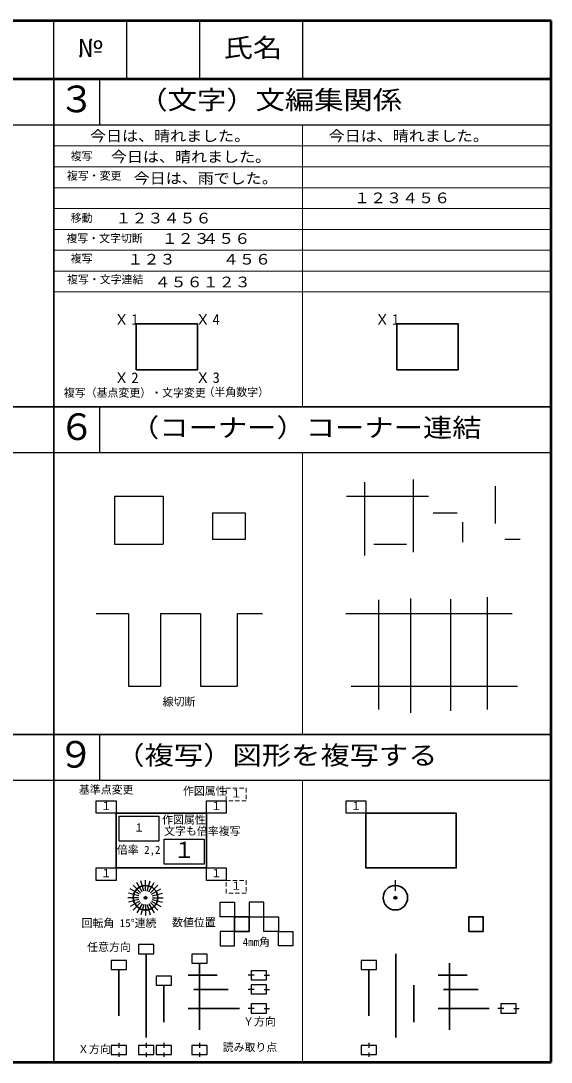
# Model space of a CAD drawing. Units: millimetres on the paper. Extents: x -205 to 205, y -143 to 143.
# Drawn here: x 59.3 to 205, y -143 to 143 of the extents above; entities that cross this region are included whole.
import ezdxf
from ezdxf.enums import TextEntityAlignment as Align

# ---------------------------------------------------------------- set-up
doc = ezdxf.new("R2010")
doc.units = ezdxf.units.MM
doc.header["$PDMODE"] = 32
doc.header["$PDSIZE"] = 0.8
doc.linetypes.add('DASHED1', pattern=[1.8, 1.2, -0.6])
for name, color, linetype, lineweight in [('0-2', 7, 'Continuous', 25), ('0-3', 3, 'Continuous', 35), ('0-B', 6, 'Continuous', 50), ('0-F', 7, 'Continuous', 25), ('F-0', 7, 'Continuous', 25)]:
    doc.layers.add(name, color=color, linetype=linetype, lineweight=lineweight)
doc.layers.add('0-7', color=2, linetype='Continuous')
doc.styles.add('ＭＳ 明朝', font='')
doc.styles.get('ＭＳ 明朝').set_extended_font_data('MS Mincho')

msp = doc.modelspace()

# ---------------------------------------------------------------- linework, layer by layer
at = {"layer": '0-2'}
for p, q in [((68.333, 127), (68.333, 143)), ((88.333, 143), (88.333, 127)), ((108.333, 143), (108.333, 127)), ((136.667, 143), (136.667, 127))]:
    msp.add_line(p, q, dxfattribs=at)
for points in [[(118.034, -103.08), (114.034, -103.08), (114.034, -99.08), (118.034, -99.08)], [(122.034, -103.08), (126.034, -103.08), (126.034, -99.08), (122.034, -99.08)], [(126.034, -103.08), (130.034, -103.08), (130.034, -107.08), (126.034, -107.08)], [(118.034, -107.08), (114.034, -107.08), (114.034, -111.08), (118.034, -111.08)], [(130.034, -107.08), (134.034, -107.08), (134.034, -111.08), (130.034, -111.08)]]:
    msp.add_lwpolyline(points, close=True, dxfattribs=at)
at = {"layer": '0-3'}
for points in [[(118.034, -107.08), (122.034, -107.08), (122.034, -103.08), (118.034, -103.08)], [(182.336, -107.08), (186.336, -107.08), (186.336, -103.08), (182.336, -103.08)]]:
    msp.add_lwpolyline(points, close=True, dxfattribs=at)
at = {"layer": '0-B'}
for p, q in [((205, -143), (205, 143)), ((205, 127), (-205, 127)), ((-205, -143), (205, -143))]:
    msp.add_line(p, q, dxfattribs=at)
msp.add_lwpolyline([(205, 143), (-205, 143), (-205, -143)], dxfattribs=at)
at = {"layer": '0-F', "color": 3, "lineweight": 35}
for p, q in [((68.333, 127), (68.333, -143)), ((205, 37), (-205, 37)), ((205, -53), (-205, -53))]:
    msp.add_line(p, q, dxfattribs=at)
at = {"layer": '0-F'}
for p, q in [((80.974, 114.36), (80.974, 127)), ((205, 114.36), (-205, 114.36)), ((80.974, 24.36), (80.974, 37)), ((205, 24.36), (-205, 24.36)), ((80.974, -65.64), (80.974, -53)), ((80.974, -65.64), (80.974, -53)), ((205, -65.64), (-205, -65.64))]:
    msp.add_line(p, q, dxfattribs=at)
at = {"layer": 'F-0', "color": 4, "lineweight": 9}
for p, q in [((136.667, 37), (136.667, 114.36)), ((68.333, 108.632), (205, 108.632)), ((68.333, 102.904), (205, 102.904)), ((68.333, 97.177), (205, 97.177)), ((68.333, 91.449), (205, 91.449)), ((68.333, 85.722), (205, 85.722)), ((68.333, 79.994), (205, 79.994)), ((68.333, 74.267), (205, 74.267)), ((205, 68.539), (68.333, 68.539)), ((136.667, -53), (136.667, 24.36)), ((136.667, -143), (136.667, -65.64))]:
    msp.add_line(p, q, dxfattribs=at)
at = {"layer": 'F-0'}
for p, q in [((153.712, 16.294), (153.712, -3.829)), ((167.066, 17.026), (167.066, -2.914)), ((189.567, 15.197), (189.567, 4.952)), ((85.058, 12.453), (98.413, 12.453)), ((98.413, 12.453), (98.413, -0.719)), ((148.773, 12.453), (171.274, 12.453)), ((111.95, 7.879), (111.95, 0.562)), ((172.554, 7.879), (179.14, 7.879)), ((180.603, 5.318), (180.603, -0.17)), ((196.519, 0.562), (192.311, 0.562)), ((156.273, -0.719), (165.237, -0.719)), ((157.554, -15.976), (157.554, -46.16)), ((166.335, -15.61), (166.335, -47.075)), ((177.311, -15.793), (177.311, -46.526)), ((187.372, -15.244), (187.372, -46.16)), ((79.936, -19.818), (88.9, -19.818)), ((88.9, -19.818), (88.9, -39.758)), ((97.681, -19.818), (108.657, -19.818)), ((97.681, -19.818), (97.681, -39.758)), ((108.657, -19.818), (108.657, -39.758)), ((118.719, -19.818), (125.67, -19.818)), ((118.719, -19.818), (118.719, -39.758)), ((148.59, -19.818), (162.08, -19.818)), ((162.08, -19.818), (183.098, -19.818)), ((183.098, -19.818), (194.324, -19.818)), ((88.9, -39.758), (97.681, -39.758)), ((108.657, -39.758), (118.719, -39.758)), ((150.053, -39.758), (172.674, -39.758)), ((172.674, -39.758), (195.787, -39.758)), ((92.597, -96.197), (91.123, -93.643)), ((93.053, -96.008), (92.29, -93.16)), ((93.542, -95.944), (93.542, -92.995)), ((94.032, -96.008), (94.795, -93.16)), ((94.488, -96.197), (95.962, -93.643)), ((162.189, -95.944), (162.189, -92.995)), ((91.717, -97.345), (88.868, -96.582)), ((91.905, -96.889), (89.352, -95.414)), ((92.206, -96.497), (90.121, -94.412)), ((94.879, -96.497), (96.964, -94.412)), ((95.18, -96.889), (97.733, -95.414)), ((95.368, -97.345), (98.217, -96.582)), ((91.652, -97.834), (88.703, -97.834)), ((91.717, -98.323), (88.868, -99.086)), ((91.905, -98.779), (89.352, -100.254)), ((92.206, -99.171), (90.121, -101.256)), ((92.597, -99.471), (91.123, -102.025)), ((93.053, -99.66), (92.29, -102.508)), ((93.542, -99.724), (93.542, -102.673)), ((94.032, -99.66), (94.795, -102.508)), ((94.488, -99.471), (95.962, -102.025)), ((94.879, -99.171), (96.964, -101.256)), ((95.18, -98.779), (97.733, -100.254)), ((95.368, -98.323), (98.217, -99.086)), ((95.433, -97.834), (98.382, -97.834)), ((123.385, -119.145), (121.728, -119.145)), ((126.118, -119.145), (127.587, -119.145)), ((123.385, -123.003), (121.728, -123.003)), ((126.118, -123.003), (127.587, -123.003)), ((123.385, -128.258), (121.728, -128.258)), ((126.118, -128.258), (127.587, -128.258)), ((192.032, -128.258), (190.375, -128.258)), ((194.765, -128.258), (196.233, -128.258)), ((86.218, -137.699), (86.218, -139.035)), ((93.71, -137.699), (93.71, -139.035)), ((98.609, -137.699), (98.609, -139.035)), ((108.406, -137.699), (108.406, -139.035)), ((154.865, -137.699), (154.865, -139.035)), ((86.218, -140.318), (86.218, -141.575)), ((93.71, -140.318), (93.71, -141.575)), ((98.609, -140.318), (98.609, -141.575)), ((108.406, -140.318), (108.406, -141.575)), ((154.865, -140.318), (154.865, -141.575))]:
    msp.add_line(p, q, dxfattribs=at)
at = {"layer": 'F-0', "color": 3, "lineweight": 35}
for p, q in [((93.71, -113.245), (93.71, -136.221)), ((162.357, -113.245), (162.357, -136.221)), ((108.406, -115.838), (108.406, -134.155)), ((177.053, -115.838), (177.053, -134.155)), ((86.218, -117.567), (86.218, -130.251)), ((113.262, -119.145), (105.291, -119.145)), ((154.865, -117.567), (154.865, -130.251)), ((181.909, -119.145), (173.938, -119.145)), ((98.609, -121.889), (98.609, -131.975)), ((167.256, -121.889), (167.256, -131.975)), ((116.273, -123.003), (106.804, -123.003)), ((184.919, -123.003), (175.451, -123.003)), ((119.317, -128.258), (105.291, -128.258)), ((187.964, -128.258), (173.938, -128.258))]:
    msp.add_line(p, q, dxfattribs=at)
for points in [[(90.945, 47.184), (107.798, 47.184), (107.798, 59.824), (90.945, 59.824)], [(162.564, 47.184), (179.418, 47.184), (179.418, 59.824), (162.564, 59.824)], [(85.47, -74.648), (110.251, -74.648), (110.251, -89.632), (85.47, -89.632)], [(154.117, -74.648), (178.898, -74.648), (178.898, -89.632), (154.117, -89.632)]]:
    msp.add_lwpolyline(points, close=True, dxfattribs=at)
at = {"layer": 'F-0'}
for points in [[(85.058, 12.453), (85.058, -0.719), (98.413, -0.719)], [(111.95, 7.879), (120.914, 7.879), (120.914, 0.562), (111.95, 0.562)]]:
    msp.add_lwpolyline(points, dxfattribs=at)
at = {"layer": 'F-0', "color": 2, "linetype": 'DASHED1', "lineweight": 18}
for points in [[(121.201, -71.19), (115.726, -71.19), (115.726, -67.732), (121.201, -67.732)], [(121.201, -96.548), (115.726, -96.548), (115.726, -93.09), (121.201, -93.09)]]:
    msp.add_lwpolyline(points, close=True, dxfattribs=at)
at = {"layer": 'F-0'}
for points in [[(85.47, -74.648), (79.995, -74.648), (79.995, -71.19), (85.47, -71.19)], [(115.726, -74.648), (110.251, -74.648), (110.251, -71.19), (115.726, -71.19)], [(154.117, -74.648), (148.642, -74.648), (148.642, -71.19), (154.117, -71.19)], [(97.239, -82.313), (86.289, -82.313), (86.289, -75.397), (97.239, -75.397)], [(109.646, -88.663), (98.696, -88.663), (98.696, -81.747), (109.646, -81.747)], [(85.47, -93.09), (79.995, -93.09), (79.995, -89.632), (85.47, -89.632)], [(115.726, -93.09), (110.251, -93.09), (110.251, -89.632), (115.726, -89.632)], [(91.603, -113.245), (95.817, -113.245), (95.817, -110.717), (91.603, -110.717)], [(106.3, -115.838), (110.513, -115.838), (110.513, -113.31), (106.3, -113.31)], [(84.111, -117.567), (88.325, -117.567), (88.325, -115.039), (84.111, -115.039)], [(152.758, -117.567), (156.972, -117.567), (156.972, -115.039), (152.758, -115.039)], [(96.502, -121.889), (100.716, -121.889), (100.716, -119.361), (96.502, -119.361)], [(122.532, -120.409), (126.746, -120.409), (126.746, -117.881), (122.532, -117.881)], [(122.532, -124.267), (126.746, -124.267), (126.746, -121.739), (122.532, -121.739)], [(122.532, -129.522), (126.746, -129.522), (126.746, -126.994), (122.532, -126.994)], [(191.179, -129.522), (195.393, -129.522), (195.393, -126.994), (191.179, -126.994)], [(84.111, -140.929), (88.325, -140.929), (88.325, -138.401), (84.111, -138.401)], [(91.603, -140.929), (95.817, -140.929), (95.817, -138.401), (91.603, -138.401)], [(96.502, -140.929), (100.716, -140.929), (100.716, -138.401), (96.502, -138.401)], [(106.3, -140.929), (110.513, -140.929), (110.513, -138.401), (106.3, -138.401)], [(152.758, -140.929), (156.972, -140.929), (156.972, -138.401), (152.758, -138.401)]]:
    msp.add_lwpolyline(points, close=True, dxfattribs=at)
at = {"layer": 'F-0', "color": 3, "lineweight": 35}
for centre in [(93.542, -97.834), (162.189, -97.834)]:
    msp.add_circle(centre, 3.365, dxfattribs=at)
at = {"layer": 'F-0', "color": 3}
for p in [(93.542, -97.834), (162.189, -97.834)]:
    msp.add_point(p, dxfattribs=at)

# ---------------------------------------------------------------- texts
at = {"layer": '0-7', "style": 'ＭＳ 明朝'}
msp.add_text('№', height=5.132, dxfattribs=at).set_placement((74.833, 131.5), align=Align.BOTTOM_LEFT)
at = {"layer": '0-7', "style": 'ＭＳ 明朝', "width": 1.15}
msp.add_text('氏名', height=5.132, dxfattribs=at).set_placement((115, 131.5), align=Align.BOTTOM_LEFT)
at = {"layer": '0-F', "style": 'ＭＳ 明朝'}
for s, p in [('３', (69.654, 115.68)), ('６', (69.654, 25.68)), ('９', (69.404, -64.32))]:
    msp.add_text(s, height=7.331, dxfattribs=at).set_placement(p, align=Align.BOTTOM_LEFT)
at = {"layer": 'F-0', "color": 2, "style": 'ＭＳ 明朝', "width": 1.15}
for s, p in [('（文字）文編集関係', (91.577, 117.18)), ('（コーナー）コーナー連結', (89.268, 27.18)), ('（複写）図形を複写する', (85.22, -62.82))]:
    msp.add_text(s, height=5.132, dxfattribs=at).set_placement(p, align=Align.BOTTOM_LEFT)
at = {"layer": 'F-0', "color": 3, "style": 'ＭＳ 明朝', "width": 1.1}
for s, p in [('今日は、晴れました。', (78.294, 109.05)), ('今日は、晴れました。', (143.865, 109.05)), ('今日は、晴れました。', (84.025, 103.318)), ('今日は、雨でした。', (90.284, 97.413)), ('１２３４５６', (150.839, 92.029)), ('１２３４５６', (85.267, 86.471)), ('１２３', (97.978, 80.865)), ('４５６', (109.115, 80.865)), ('１２３', (88.587, 75.181)), ('４５６', (114.813, 75.181)), ('４５６１２３', (96.036, 68.929))]:
    msp.add_text(s, height=2.933, dxfattribs=at).set_placement(p, align=Align.BOTTOM_LEFT)
at = {"layer": 'F-0', "color": 4, "style": 'ＭＳ 明朝'}
for s, height, p in [('複写', 2.199, (72.985, 104.092)), ('複写・変更', 2.199, (71.93, 98.708)), ('移動', 2.199, (72.985, 87.071)), ('複写・文字切断', 2.199, (71.805, 81.513)), ('複写', 2.199, (72.985, 75.955)), ('複写・文字連結', 2.199, (71.979, 70.223)), ('複写（基点変更）・文字変更', 2.199, (71.093, 39.091)), ('（半角数字）', 2.199, (109.475, 39.269)), ('線切断', 2.199, (98.259, -45.744)), ('基準点変更', 2.199, (75.233, -69.913)), ('作図属性', 2.199, (103.824, -70.274)), ('１', 2.199, (81.232, -74.419)), ('１', 2.199, (111.489, -74.419)), ('１', 2.199, (149.879, -74.419)), ('作図属性', 2.199, (98.088, -78.164)), ('１', 2.199, (90.264, -80.355)), ('文字も倍率複写', 2.199, (98.649, -81.273)), ('１', 4.399, (101.171, -88.205)), ('倍率 2,2', 2.199, (85.662, -86.451)), ('１', 2.199, (81.232, -92.861)), ('１', 2.199, (111.489, -92.861)), ('回転角 15°連続', 2.199, (75.97, -106.559)), ('数値位置', 2.199, (100.831, -106.374)), ('4mm角', 2.199, (120.231, -111.768)), ('任意方向', 2.199, (77.5, -113.154)), ('Ｙ方向', 2.199, (120.327, -133.588)), ('Ｘ方向', 2.199, (74.982, -141.165)), ('読み取り点', 2.199, (114.74, -140.652))]:
    msp.add_text(s, height=height, dxfattribs=at).set_placement(p, align=Align.BOTTOM_LEFT)
at = {"layer": 'F-0', "color": 2, "style": 'ＭＳ 明朝'}
for p in [(116.964, -70.961), (116.964, -96.319)]:
    msp.add_text('１', height=2.199, dxfattribs=at).set_placement(p, align=Align.BOTTOM_LEFT)
at = {"layer": 'F-0', "color": 3, "char_height": 2.933, "attachment_point": 7, "style": 'ＭＳ 明朝'}
for s, insert in [('\\T1.17;Ｘ1', (84.956, 59.51)), ('\\T1.17;Ｘ4', (107.287, 59.51)), ('\\T1.17;Ｘ1', (156.575, 59.51)), ('\\T1.17;Ｘ2', (84.956, 43.498)), ('\\T1.17;Ｘ3', (107.287, 43.498))]:
    msp.add_mtext(s, dxfattribs=dict(at, insert=insert))

doc.saveas('drawing.dxf')
